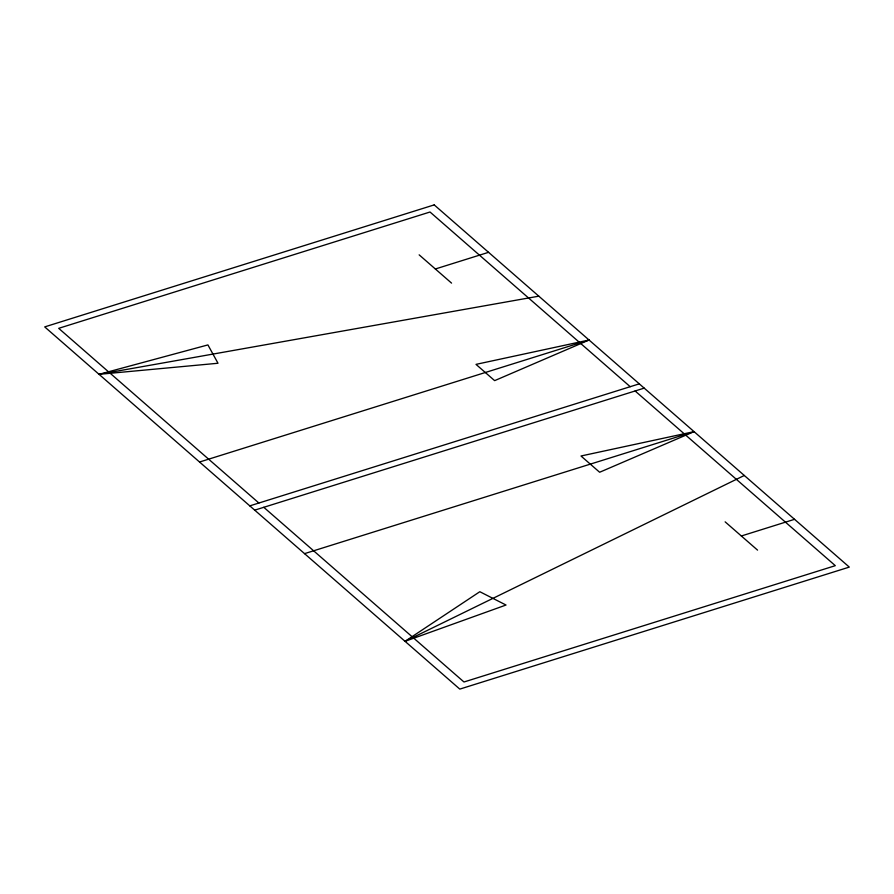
<?xml version="1.0" encoding="UTF-8"?>
<svg xmlns="http://www.w3.org/2000/svg" width="894" height="894" viewBox="0 0 894 894"><rect width="100%" height="100%" fill="white"/><g stroke="black" fill="none" stroke-linecap="round" stroke-linejoin="round"><path stroke-width="1.34" d="M405.038 641.333L479.832 591.716L506.004 605.026L405.038 641.333L744.3 475.474M589.057 340.011L494.639 380.643L475.999 364.372L589.057 340.011L199.552 462.019M694.057 431.634L599.639 472.255L580.988 455.996L694.057 431.634L304.541 553.643M435.356 268.982L488.56 252.32M249.795 505.87L639.299 383.85M254.701 510.15L644.205 388.13M741.349 535.987L794.554 519.313M99.055 374.329L207.922 344.916L218.002 363.255L99.055 374.329L538.814 296.171M630.214 386.7L430.025 212.012L58.691 328.333L258.88 503.02M635.12 390.98L835.309 565.667L463.975 681.988L263.786 507.3M419.152 254.846L451.559 283.119M725.146 521.85L757.553 550.123M434.205 204.894L44.7 326.902L459.795 689.106L849.3 567.098L434.205 204.894"/></g></svg>
